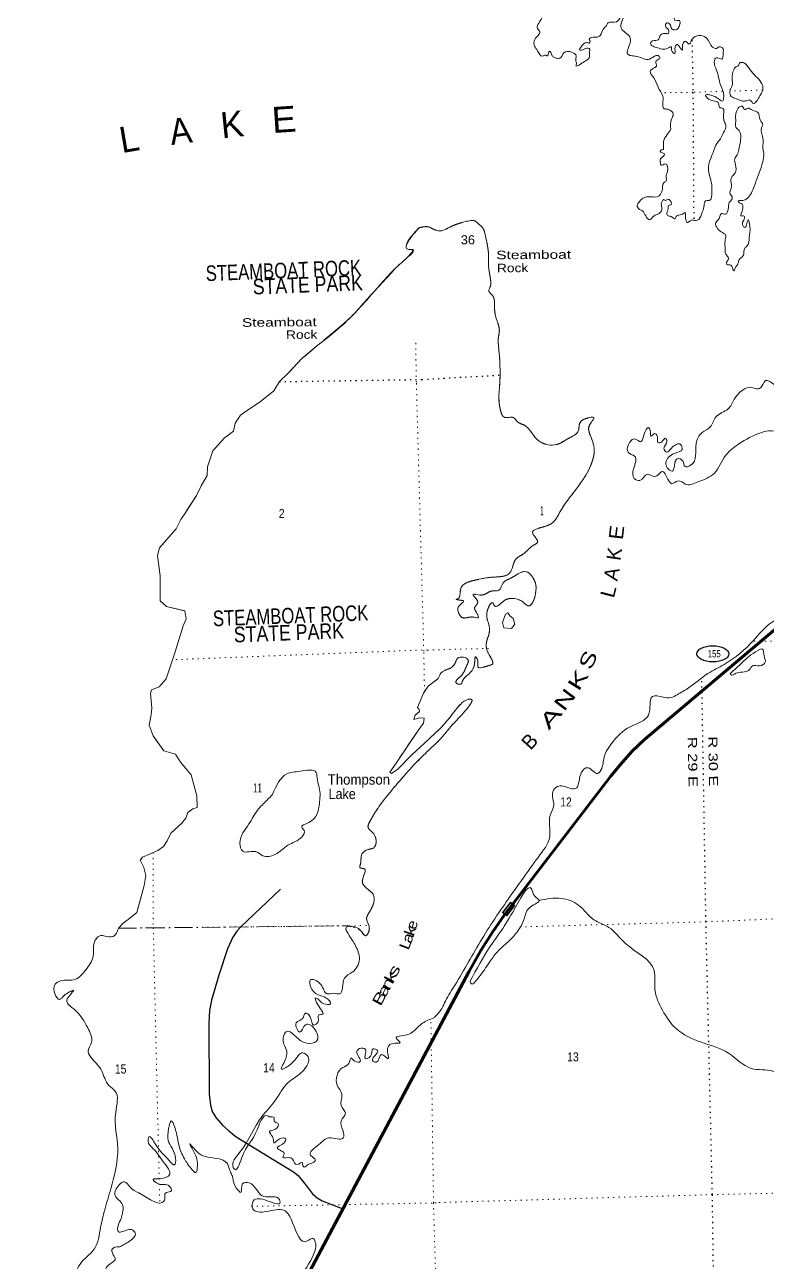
# Model space of a CAD drawing. Header units: feet. Extents: x 246606 to 497223, y 1368 to 189004.
# Drawn here: x 455673 to 469980, y 124718 to 148566 of the extents above; entities that cross this region are included whole.
import ezdxf
from ezdxf.enums import TextEntityAlignment as Align

# ---------------------------------------------------------------- set-up
doc = ezdxf.new("R2010")
doc.units = ezdxf.units.FT
doc.header["$LTSCALE"] = 70
doc.linetypes.add('DOT_DASHED', pattern=[7.7, 5, -1.2, 0.3, -1.2])
doc.linetypes.add('DOTTED', pattern=[1.5, 0.3, -1.2])
for name, color, linetype, lineweight in [('17', 7, 'Continuous', 25), ('23', 7, 'Continuous', 70), ('29', 7, 'Continuous', 25), ('39', 7, 'Continuous', 13), ('42', 7, 'Continuous', 25), ('44', 7, 'DOT_DASHED', 13), ('59', 7, 'Continuous', 13), ('6', 7, 'DOTTED', 25), ('7', 7, 'DOTTED', 13)]:
    doc.layers.add(name, color=color, linetype=linetype, lineweight=lineweight)
doc.layers.add('41', color=7, linetype='Continuous')

msp = doc.modelspace()

# ---------------------------------------------------------------- linework, layer by layer
at = {"layer": '17'}
msp.add_ellipse((468931.59, 136442.45), major_axis=(309.24, -1), ratio=0.500121, dxfattribs=at)
at = {"layer": '23'}
for points in [[(470206.44, 136977.54), (467615.14, 134793.32), (467379.99, 134564.68), (467147.5, 134303.82), (466958.68, 134076.11), (464914.97, 131414.61), (464688.06, 131077.2), (464463.45, 130725.71), (464232.05, 130311.54), (463586.09, 129107.39)], [(463586.09, 129107.39), (461048.05, 124326.45)]]:
    msp.add_lwpolyline(points, dxfattribs=at)
at = {"layer": '29'}
msp.add_lwpolyline([(460603.34, 131908.65), (459836.4, 131183.96), (459762.16, 131095.51), (459685.09, 130982.08), (459578.96, 130754.8), (459409.87, 130251.19), (459268.46, 129770.37), (459235.36, 129571.01), (459217.07, 129319.82), (459226.53, 127957.79), (459252.17, 127743.56), (459285.79, 127621.59), (459353.04, 127508.04), (459483.34, 127356.62), (459603.08, 127248.97), (459748.14, 127137.92), (460849.35, 126462.88), (460939.45, 126388.71), (461120.46, 126165.12), (461219.22, 126033.89), (461307.12, 125957.78), (461404.16, 125903.5), (461802.68, 125747.96)], dxfattribs=at)
at = {"layer": '39'}
for points in [[(461328.22, 142395.81), (461014.28, 142130.86), (460746.94, 141848.69), (460579.42, 141689.71), (460472.93, 141509.95), (460211.96, 141296.44), (460021.22, 141179.25), (459830.98, 141041.91), (459725.9, 140886.36), (459693.4, 140732.47), (459513.09, 140601.41), (459295.3, 140354.63), (459194.05, 140044), (459186.04, 139878.57), (459074, 139678.53), (458979.7, 139495.02), (458773.83, 139173.95), (458682.51, 139032.82), (458590.23, 138849.35), (458268.43, 138485.34), (458233.82, 138335.43), (458279.71, 137947.55), (458283.54, 137466.01), (458405.32, 137353.92), (458758.38, 137269.27), (458786.35, 137116.75), (458723.16, 136980.3), (458570.1, 136481.08), (458485.51, 136231.29), (458399.45, 135959.29), (458259.95, 135809.01), (458112.22, 135747.2), (458097.84, 135676.34), (458120.98, 135392.73), (458105.92, 135267.45), (458068.47, 135069.11), (458148.18, 134863.36), (458350.99, 134573.77), (458574.49, 134508.33), (458673.02, 134357.43), (458876.8, 134110.17), (458933.94, 133920.03), (458985.58, 133707.6), (458995.24, 133480.11), (458909.1, 133455.98), (458818.01, 133387.41), (458774.44, 133273.56), (458690.14, 133174.91), (458487.03, 132986.91), (458418.05, 132840.24), (458348.21, 132727.82), (458239.13, 132652.79), (457939.83, 132521.03), (457898.89, 132463.67), (457968.95, 132322.19), (458003.02, 132167.8), (457975.4, 131979.76), (457831, 131456.56), (457662.78, 131325.77), (457569.73, 131255.13), (457479.39, 131156.35)], [(463447.61, 135817.95), (463354.01, 135685.27), (463243.81, 135410.71), (463275.09, 135369.11), (463280.07, 135330.93), (463195.03, 135262.49), (463170.86, 135179.32), (463276.96, 135211.96), (463367.93, 135203.96), (463354.14, 135108.93), (463252.8, 134965.56), (462826.65, 134335.18), (462709.87, 134163.25), (462736.78, 134135.65), (462859.82, 134217.05), (463125.4, 134489.1), (463468.49, 134806.13)]]:
    msp.add_lwpolyline(points, dxfattribs=at)
for points in [[(469004.71, 148108.56), (468962.25, 148113.6), (468843.69, 148266.11), (468734.82, 148350.26), (468593.96, 148338.83), (468517.3, 148256.32), (468476.47, 148192.81), (468451.86, 148210.38), (468400.62, 148245.47), (468349.91, 148173.66), (468344.16, 148076.69), (468284.09, 148143.85), (468246.76, 148187.34), (468203.58, 148137.9), (468202.58, 148010.79), (468136.51, 148075.78), (468128.93, 148140.16), (468090.93, 148127.15), (467982.89, 148092.3), (467865.2, 148123.79), (467779.9, 148150), (467734.75, 148183.22), (467771.3, 148256.71), (467879.78, 148273.42), (467912.3, 148346.81), (467959.7, 148388.29), (468038.15, 148396.21), (468068.51, 148390.88), (468076.76, 148467.73), (468022.93, 148526.97), (468043.36, 148600.07), (468110.77, 148563.35), (468140.81, 148487.41), (468203.85, 148464.7), (468296.01, 148573.81), (468286.27, 148644.19), (468201.54, 148646.2), (468187.1, 148744.7), (468142.86, 148824.34), (468070.02, 148919.44), (468152.69, 148919.39), (468197.69, 148976.94), (468182.86, 149091.57), (468209.96, 149138.62), (468251.56, 149085.14), (468282.7, 149047.55), (468317.77, 149098.82), (468376.39, 149176.87), (468403.5, 149139.19), (468368.15, 149015.29), (468366.23, 148926.49), (468440.12, 148871.77), (468555.46, 148854.34), (468644.89, 148824.19), (468750.15, 148891.25), (468869.79, 149031.27), (468879.82, 149118.25), (468844.5, 149246.52), (468862.96, 149402.29), (468934.3, 149454.42), (468995.71, 149500.26), (468974.31, 149552.2), (468964.37, 149630.64), (469042.29, 149660.73), (469129.08, 149656.75), (469150, 149540.24), (469143.1, 149491.66), (469184.26, 149456.33), (469255.74, 149502.42), (469320.9, 149475.73), (469372.05, 149359.94), (469441.28, 149331.33), (469481.2, 149348.42), (469542.6, 149478.99), (469598.63, 149581.18), (469591.43, 149714.15), (469568.54, 149828.59), (469486.98, 149867), (469428.78, 149855.52), (469393.9, 149880.92), (469345.87, 149950.38), (469242, 149994.3), (469235.47, 150099.04), (469316.06, 150270.41), (469420.79, 150359.65), (469506.62, 150395.99), (469531.37, 150457.09), (469537.27, 150548.01), (469586.3, 150605.66), (469597.04, 150747.13), (469696.97, 150783.8)], [(465683.13, 149500.07), (465712.59, 149448.32), (465693.5, 149403.49), (465726.65, 149365.95), (465704.3, 149288.76), (465723.16, 149174.22), (465716.35, 149121.61), (465667.94, 149122.48), (465650.39, 149097.85), (465655.47, 149053.59), (465621.12, 149056.81), (465607.88, 149020.18), (465653.46, 148968.82), (465648.62, 148833.55), (465646.95, 148734.66), (465622.44, 148663.47), (465562.09, 148573.28), (465553.94, 148492.39), (465597.79, 148428.88), (465565.17, 148359.52), (465487.16, 148248.73), (465497.48, 148154.16), (465556.07, 148064.78), (465643.25, 147959.94), (465697.22, 147979.38), (465725.58, 147974.01), (465741.89, 147966.32), (465764.96, 148013.27), (465784.06, 148058.11), (465836.6, 147968.58), (465877.71, 147935.26), (465946.71, 147916.73), (465984.94, 147919.66), (466063.04, 148026.42), (466207.93, 148037.94), (466300.44, 147963.48), (466290.51, 147872.47), (466306.01, 147814.34), (466294.93, 147771.71), (466346.99, 147787.07), (466458.24, 147856.29), (466551.31, 147927.09), (466555.1, 148022), (466551.06, 148106.63), (466504.52, 148113.59), (466398.55, 148076.77), (466362.08, 148083.97), (466393.02, 148139.17), (466451.94, 148205.13), (466497.85, 148224.38), (466550.53, 148213.53), (466566.02, 148240.12), (466550.86, 148284.14), (466626.47, 148326.29), (466703.04, 148328.11), (466762.77, 148359.79), (466820.34, 148482.2), (466885.2, 148552.33), (466912.26, 148601.39), (467073.03, 148623.37), (467114.57, 148656.63), (467171.52, 148720.53), (467201.65, 148725.28), (467177.76, 148627.88), (467166.78, 148496.5), (467243.26, 148417.63), (467331.97, 148333), (467336.78, 148216.11), (467291.45, 148087.94), (467287.37, 148005.14), (467348.69, 147970.29), (467441.67, 147960.4), (467559.45, 147924.87), (467683.09, 147897.56), (467798.67, 147954.77), (467878.93, 147970.81), (467914.2, 147929.28), (467858.79, 147885.6), (467833.26, 147856.75), (467843.49, 147766.22), (467778, 147722.3), (467726.81, 147670.65), (467794.37, 147543.15), (467875.27, 147363.52), (467968.21, 147186.2), (467967.69, 147038.92), (467981.75, 146956.55), (468062.88, 146936.29), (468169.97, 146842.01), (468133.9, 146748.36), (468124.46, 146552.46)], [(468124.46, 146552.46), (468052.26, 146451.89), (467982.94, 146315.09), (467980.88, 146232.33), (467981.79, 146194.02), (467978.48, 146163.69), (467942.4, 146154.76), (467916.74, 146131.96), (467961.98, 146094.71), (468000.7, 146077.47), (467963.81, 146018.09), (467916.65, 145966.54), (467920.3, 145898.04), (467933.26, 145862.04), (468017.41, 145884.21), (468057.04, 145743.95), (468031.57, 145628.36), (468035.32, 145555.82), (467987.78, 145520.4), (467957.13, 145368.37), (467930.17, 145315.28), (467891.07, 145263.92), (467736.15, 145250.15), (467583.59, 145222.31), (467510.76, 145147.95), (467475.88, 145088.62), (467518.2, 145004.9), (467577.31, 144978.07), (467638.1, 144880.67), (467718.47, 144807.94), (467799.36, 144882.49), (467895.02, 144929.15), (467949.85, 144997.02), (467939.73, 145083.52), (467942.55, 145134.02), (467997.63, 145191.82), (467999.74, 145187.83), (468078.04, 145201.8), (468117.19, 145166.42), (468134.85, 145102.29), (468078.86, 145082.8), (468070.56, 145007.97), (468049.79, 144948.97), (468057.18, 144892.66), (468130.35, 144868.18), (468203.9, 144827.57), (468225.01, 144872.45), (468276.82, 144897.89), (468368.89, 144926.31), (468398.68, 144945.17), (468402.72, 144860.54), (468416.49, 144790.27), (468433.52, 144752.34), (468519.06, 144800.78), (468585.75, 144794.3), (468632.05, 144797.42), (468711.97, 144912.29), (468762.44, 145078.9), (468788.48, 145170.3), (468858.87, 145178.03), (468915.33, 145346.81), (468909.95, 145487.89), (468869.59, 145658.39), (468845.35, 145829.28), (468905.22, 146024.37), (468963.98, 146181.1), (469025.53, 146305.62), (469051.05, 146334.46), (469140.18, 146485.86), (469183.07, 146632.13), (469151.11, 146703.99), (469138.01, 146830.77), (469125.05, 146951.49), (469062, 146974.2), (469044.2, 147044.38), (468850.51, 147134.58), (468796.1, 147218.01), (468844.46, 147219.16), (469001.01, 147164.39), (469078.98, 147107.74), (469109.59, 147092.33), (469141.63, 147185.89), (469079.88, 147408.34), (469002.57, 147690.93), (468960.44, 147851.31), (469000.88, 147930.95), (469108.35, 147905.26), (469130.12, 148006.65), (469117.31, 148121.33), (469066.4, 148142.3), (469004.71, 148108.56)], [(469261.86, 147301.72), (469303.93, 147397.53), (469304.83, 147528.68), (469335.05, 147698.85), (469376.12, 147752.28), (469414.11, 147765.28), (469446.93, 147826.58), (469513.23, 147836.23), (469574.59, 147799.36), (469676.65, 147662.6), (469784.22, 147548.16), (469877.88, 147425.32), (469898.32, 147328.98), (469852.6, 147216.94), (469800.31, 147126.93), (469755.31, 147069.38), (469713.53, 147046.2), (469678.36, 147083.69), (469649.43, 147113.26), (469579.14, 147101.5), (469512.74, 147095.88), (469415.2, 147127.85), (469354.17, 147150.61), (469272.32, 147201.11), (469259.13, 147247.19), (469263.87, 147301.77)], [(469167.3, 144418.81), (469177.08, 144515.87), (469117.59, 144558.84), (469022.88, 144641.31), (468986.22, 144741.3), (469040.91, 144815.22), (469075.31, 144894.71), (469100.73, 144927.59), (469173.61, 144915.21), (469227.82, 145009.29), (469248.92, 145138.9), (469286.1, 145186.18), (469307.16, 145233.08), (469267.19, 145302.73), (469293.81, 145454.66), (469278.6, 145585.42), (469307.43, 145644.61), (469364.28, 145712.53), (469368.68, 145865.95), (469355.77, 145984.66), (469400.34, 146060.36), (469430.17, 146161.94), (469470.65, 146409.01), (469439.8, 146519.22), (469377.57, 146592.38), (469372.91, 146703.22), (469371.8, 146834.31), (469394.2, 146909.49), (469456.8, 146989.65), (469496.96, 146996.66), (469542.83, 146933.2), (469612.83, 146957.05), (469694.39, 146918.65), (469800.23, 146876.79), (469842.03, 146730.53), (469892.6, 146638.94), (469871.92, 146575.91), (469901.44, 146352.69), (469894.73, 146211.33), (469913.88, 146084.69), (469893.55, 145922.83), (469823.99, 145711.38), (469752.13, 145511.97), (469637, 145267.16), (469552.13, 145190.5), (469445.63, 145175.86), (469417.66, 145165.11), (469442.56, 145135.44), (469499.65, 145108.56), (469508.96, 145056.33), (469485.46, 144942.81), (469476.87, 144880.07), (469533.39, 144877.38), (469542.22, 144845.31), (469505.95, 144759.72), (469507.4, 144699.24), (469546.64, 144659.83), (469587.13, 144737.45), (469609.73, 144804.56), (469647.06, 144676.34), (469634.02, 144462.2), (469587.59, 144295.68), (469546.09, 144260.39), (469523.16, 144122.67), (469440.46, 144040.01), (469421.8, 143977.04), (469359.82, 143870.66), (469334.68, 143825.68), (469296.24, 143915.55), (469261.36, 143940.94), (469213.05, 143937.77), (469197.74, 143987.84), (469234.54, 144051.25), (469204.69, 144119.13), (469171.15, 144172.79), (469167.31, 144249.36), (469165.44, 144327.99), (469167.3, 144418.81)], [(463265.32, 144651.67), (463463.68, 144666.3), (463559.54, 144620.17), (463669.03, 144594.53), (463888.85, 144676.42), (464074.66, 144747.42), (464265.18, 144790.28), (464333.74, 144789.89), (464409.64, 144735.22), (464504.74, 144636.62), (464550.47, 144494.48), (464606.37, 144179.1), (464610.85, 143906.88), (464637.34, 143725.95), (464649.44, 143641.52), (464647.86, 143538.6), (464618.22, 143428.96), (464680.45, 143355.8), (464724.41, 143118.81), (464768.61, 142871.74), (464817.94, 142663.12), (464804.08, 142567.98), (464793.45, 142467.26)], [(461328.22, 142395.81), (461851.77, 142829.28), (462133.72, 143120.14), (462287.25, 143289.05), (462773.24, 143830.66), (463050.07, 144085.11), (463155.82, 144222.66), (463027.42, 144255.98), (463025.7, 144322.48), (463160.08, 144527.24), (463266.7, 144651.77)], [(464793.45, 142467.26), (464829.76, 141727.5), (464850.81, 141098.27), (464903.91, 141006.56), (465095.33, 140991.83), (465166.81, 140914.91), (465299.03, 140849.4), (465542.5, 140576.66), (465885.59, 140468.78), (466172.73, 140606.29), (466342.07, 140746.27), (466366.61, 140888.69), (466504.05, 140982.01), (466636.17, 140995.9), (466546.73, 140829.85), (466551.71, 140708.85), (466644.81, 140406.93), (466594.65, 140116.09), (466403.84, 139761.72), (465980.08, 139167.29), (465777.19, 138928.21), (465461.01, 138762.12), (465552, 138585.71), (465489.23, 138543.57), (465285.53, 138371.67), (465135.83, 138266.08), (465037.66, 138030.34), (464983.67, 137971.41), (464897.67, 137939.6), (464651.12, 137917.38), (464390.06, 137871.46), (464066.95, 137673.51), (464005.82, 137497.58), (463993.39, 137495.01), (464091.56, 137472.91), (464125.92, 137465.54), (464025.3, 137342.76), (464025.86, 137255.65), (464097.31, 137143.19), (464331.17, 137148.87), (464411.92, 137137.34), (464391.14, 137215.87), (464343.12, 137335.39), (464402.02, 137438.53), (464306.3, 137585.87), (464453.55, 137576.05), (464544.36, 137593.24), (464669.53, 137652.17), (464802.05, 137664.45), (464895.31, 137814.24), (465037.66, 137900.19), (465339.52, 138025.43), (465494.14, 137853.53), (465523.59, 137659.54), (465371.43, 137367.32), (465270.8, 137442.22), (464937.03, 137482.73), (464812.49, 137386.96), (464742.92, 137357.54), (464689.97, 137423.74), (464594.17, 137297.99), (464586.08, 137103.33), (464630.26, 136898.29), (464574.73, 136688.65), (464602.74, 136458.88), (464679.06, 136239.54), (464622.76, 136218.97), (464403.23, 136192.3), (464403.23, 136299.12), (464359.06, 136385.07), (464339.42, 136250.01), (464211.81, 136040.05), (464102.59, 135902.54), (464087.12, 135866.2), (463983.57, 135881.67), (464069.46, 136008.13), (464192.17, 136221.77), (464218.67, 136321.01), (464009.33, 136354.38), (463976.96, 136287.03), (463877.06, 136169.32), (463690.91, 136071.99), (463638.15, 135970.08), (463582.56, 135923.16), (463447.61, 135817.95)], [(471201.8, 142600.67), (471338.34, 142312.09), (471483.94, 141986.77), (471793.18, 141350.73), (471920.31, 141380.2), (472006.71, 141297.93), (471905.16, 141255.03), (471798.72, 141199.81), (471595.65, 141123.74), (471377.79, 141392.51), (471073.48, 141628.39), (470566.81, 141697.43), (470413.79, 141668.11), (470374.48, 141536.71), (470249.2, 141570.12), (470113.6, 141633.71), (469949.7, 141707.19), (469831.93, 141553.05), (469702.74, 141570.29), (469345.54, 141349.91), (469226.02, 141161.46), (468995.28, 141014.59), (468879.87, 140816.08), (468727.47, 140708.09), (468608.16, 140493.42), (468504.55, 140075.12), (468395.86, 140050.14), (468350.65, 140158.76), (468245.47, 140200.37), (468146.49, 139963.66), (468053.25, 140025.53), (468026.25, 140126.21), (468190.21, 140304.88), (468340.83, 140382.6), (468311.88, 140475.19), (468134.96, 140407.37), (468040.79, 140330.05), (467987.77, 140406.33), (468047.24, 140537.87), (468012.48, 140598.14), (467950.51, 140529.12), (467873.99, 140516.47), (467862.99, 140633.4), (467808.14, 140685.46), (467742, 140634.56), (467729.25, 140717.18), (467694.31, 140801.65), (467602.68, 140657.78), (467537.15, 140528.21), (467443.99, 140580), (467299.71, 140464), (467298.76, 140326.82), (467424.38, 140251.06), (467406.12, 140006.84), (467415.63, 139821.32), (467526.83, 139783.78), (467673.1, 139903.83), (467814.6, 139858.43), (467950.96, 139956.22), (468067.07, 139805.75), (468140.32, 139721.55), (468266.92, 139776.91), (468396.46, 139715.29), (468652.23, 139755.42), (468963.44, 139927.07), (469178.58, 140265.47), (469434.94, 140489.18), (469856.71, 140703.97), (470064.14, 140737.71), (470347.93, 140548.07), (470333.3, 140356.33), (470441.17, 140227.99), (470753.94, 140199.94), (471053.87, 140008.41), (471125.37, 139631.69), (471159.61, 139379.78), (471034.99, 139070.26), (470893.32, 138877.62), (470952.82, 138746.92), (470950.73, 138449.28), (470828.02, 138179.15), (470606.49, 137651.13), (470313.55, 137205.27), (470018.63, 137013.56), (469720.58, 136706.85), (469151.56, 136238.87), (468834.35, 136061.12), (468461.44, 135786.16), (468242.68, 135653.5), (468126.14, 135600.22), (467978.9, 135605.24)], [(469265.78, 136062.42), (469492.02, 136269.78), (469800.69, 136507.98), (469887.19, 136534.81), (469918.48, 136401.9), (469941.6, 136281.02), (469829.22, 136211.64), (469694.14, 136208.67), (469638.24, 136137.67), (469543.8, 136094.65), (469380.68, 136067.27), (469278.04, 136042.34), (469265.78, 136062.42)], [(463468.49, 134806.13), (463766.43, 135101.42), (464034.05, 135432.12), (464192.38, 135556.29), (464276.98, 135568.99), (464161.78, 135344.27), (463917.83, 135080.3), (463660.06, 134779.93), (463472.48, 134601.88)], [(467978.9, 135605.24), (467767.06, 135619.88), (467689.23, 135258.24), (467595.21, 135160.75), (467289.9, 135009.32), (466941.76, 134659.89), (466844.37, 134479.67), (466789.81, 134235.2), (466713.97, 134135.82), (466529.6, 134247.48), (466385.4, 134121.39), (466286.74, 133844.33), (466155.55, 133859.54), (465939.58, 133886.26), (465845.63, 133780.7), (465867.83, 133520.63), (465798.74, 133330.52), (465789.84, 132920.96), (465563.1, 132519.94), (465283.85, 132128.64), (465066.43, 131824.52), (464482.47, 130946.93), (463965.09, 130063.76), (463780, 129751.8), (463708.09, 129608.67), (463577.42, 129444.15)], [(463471.87, 134601.26), (463131.61, 134259.13), (462827.51, 133910.6), (462326.11, 133219.53), (462288.01, 133099.81), (462399.35, 132970.71), (462390.3, 132700.2), (462289.98, 132672.14), (462170.58, 132585.22), (462138.18, 132376.83), (462129.04, 132326.23), (462206.12, 132303.43), (462178.16, 132072.93), (462384.83, 131808.38), (462318.51, 131472.27), (462258.57, 131333.99), (462312.72, 131135.25), (462236.39, 131010.79), (462156.05, 131100.1), (461914.35, 131193.42)], [(460446.7, 133731.9), (460725.61, 134132.42), (460980.9, 134179.46), (461287.88, 134158.84), (461310.84, 134009.97), (461347.8, 133867.41), (461349.74, 133548.68), (461144.63, 133191.88), (461009.18, 133100.63), (461058.75, 133039), (461016.62, 132919.2), (460745.38, 132754.86), (460494.6, 132574.75), (460261.04, 132552.33), (460126.45, 132630.56), (459876.19, 132638.09), (459818.81, 132794.41), (459993.4, 133164.78), (460159.84, 133432.11), (460337.87, 133618.95), (460446.7, 133731.9)], [(464252.57, 130135.05), (464624.64, 130775.13), (465076.98, 131466.2), (465436.44, 131914.55), (465506.16, 131765.77), (465587.36, 131695.74), (465420.98, 131569.49), (465295.8, 131332.59), (465168.61, 131093.66), (465004.71, 130908.93), (464810.49, 130732.06), (464576.98, 130423.79), (464359.46, 130131.77), (464291.32, 130078.84), (464252.57, 130135.05)], [(465586.63, 131690.88), (466008.85, 131730.32), (466342.57, 131601.56), (466641.2, 131319.24), (466924.65, 131171.96), (467251.74, 130859.58), (467800.25, 130338.98), (467817.23, 129971.96), (467961.48, 129575.58), (468228.45, 129216.38), (468696.22, 128963.5), (469234.3, 128745.4), (469672.13, 128453.98), (470089.96, 128400.45), (470460.92, 128150.92), (470722.6, 127951.04), (470924.66, 127898), (471324.26, 128112.64), (471870.34, 128160.88), (472096.72, 128091.87), (472194.3, 127733.49), (472294.58, 127286.37), (472598.94, 127044.44), (473068.59, 127067.93), (473371.46, 127015.6), (473671.95, 126753.47), (474231, 126432.64), (474657.86, 126254.11), (475174.61, 125926.93), (475577.32, 125744.19), (475924.32, 125464.23), (476557.56, 125454.58), (477152.46, 125448.7), (477321.14, 125022.24), (477115.9, 124708.11), (476829.74, 124427.71), (476871.37, 124260.58), (477079.69, 124181.36), (477001.65, 124104.15), (477191.73, 124034.89), (477530.64, 124017.11), (477887.99, 123961.14)], [(461914.35, 131193.42), (461866.39, 131165.42), (461902.82, 131051.09), (462046.41, 130815.66), (462121.82, 130558.8), (461983.35, 130306.1), (461834.23, 130190.4), (461736.99, 129890.03), (461627.88, 129900.14), (461494.92, 129891.66), (461378.64, 130069.09), (461175.34, 130154.14), (461184.03, 130013.08), (461350.23, 129862.79), (461476.19, 129814.65), (461563.1, 129697.21), (461433.94, 129700.9), (461319.29, 129791.61), (461286.69, 129809.17), (461360.81, 129620.89), (461411.55, 129496.73), (461339.19, 129483.3), (461325.51, 129351.92), (461237.92, 129289.79), (461172.39, 129449.99), (461080.37, 129516.9), (461025.84, 129413.02), (460904.36, 129330.1), (460974.22, 129153.84), (461084.53, 129295.06), (461269.91, 129197.57), (461296.25, 128976.14), (461103.24, 128942.34), (460895.19, 129065.64), (460725.87, 129167.45), (460651.7, 129034.96), (460667.97, 128920.26), (460721.03, 128780.01), (460662.68, 128557.02), (460616.25, 128451.27), (460869.53, 128605.19), (461026.1, 128753.31), (461134.44, 128676.61), (461095.73, 128482.23), (460877.71, 128276.49), (460750.4, 128181.36), (460494.77, 127829.68), (460242.27, 127526.48), (459813.57, 126830.69), (459689.81, 126545.98), (459712.67, 126510.09), (459851.87, 126724.46), (460150.28, 127268.58), (460346.89, 127540.5), (460389.58, 127523.12), (460478.67, 127504.58), (460482.05, 127432.01), (460549.23, 127398.94), (460493.03, 127276.87), (460386.88, 127236.59), (460430.62, 127162.75), (460464.54, 127074.6), (460469.6, 127020.22), (460583.13, 127096.94), (460700.12, 127097.06), (460665.34, 127015.73), (460537.95, 126924.63), (460621.87, 126859.59), (460673, 126822.19), (460646.32, 126738.99), (460799.75, 126731.71), (460890.85, 126606.27), (461019.22, 126644.94)], [(457477.42, 131154.29), (457453.44, 131087.83), (457373.57, 130994.5), (457224.13, 131003.88), (457117.19, 131005.96), (457014.6, 130883.03), (456991.29, 130620.34), (456849.08, 130351.43), (456646.74, 130170.19), (456362.92, 130138.78), (456261.22, 130076.39), (456256.86, 129878.6), (456343.36, 129783.35), (456424.75, 129853.43), (456536.34, 129926.08), (456610.34, 129959.71), (456525.75, 129845.19), (456483.13, 129751.61), (456617.11, 129598.71), (456886.07, 129238.47), (456957.94, 128955.32), (456896.67, 128780.7), (456974, 128636.85), (457153.73, 128410.15), (457294.19, 128126.24), (457411.09, 128023.47), (457425, 127604.09), (457464.1, 126916.85), (457331.53, 126133.67), (457214.07, 125728.03), (457135.51, 125399.76), (457008.46, 124967.72), (456737.51, 124680.32), (456632.07, 124494.8), (456518.91, 124397.91), (456116.57, 124233.19), (455806.47, 123989.46), (455676.3, 123831.74), (455708.44, 123731.45), (455906.96, 123793.59), (456025.56, 123922.86), (456096.79, 123996.79), (456238.2, 123985.25), (456387.92, 124068.69), (456471.36, 124136.79), (456658.24, 124174.5), (456789.54, 124271.73), (456876.15, 124386.29), (457149.32, 124447.77), (457270.63, 124647.7), (457417.31, 124785.55), (457360.82, 124893.46), (457353.41, 124965.96), (457507.77, 125017.2)], [(461019.22, 126644.94), (461057.25, 126552.83), (461134.95, 126604.68), (461229.11, 126638.69), (461272.6, 126685.88), (461182.18, 126775.01), (461339.6, 126985.69), (461534.9, 127112.33), (461811.18, 127115.36), (461802.41, 127260.46), (461770.74, 127443.47), (461850.72, 127588.17), (461767.24, 127737.95), (461785.71, 127936), (461759.97, 128018.25), (461693.33, 128130.01), (461801.91, 128470.93), (461917.46, 128547.69), (461957.84, 128653.33), (462031.6, 128592.14), (462138.62, 128586.03), (462072.52, 128776.48), (462125.83, 128837.98), (462237.11, 128819.84), (462236.36, 128644.3), (462334.37, 128688.46), (462386.13, 128832.65), (462471.5, 128797.89), (462374.27, 128604.46), (462445.48, 128571.46), (462549.56, 128722.66), (462676.16, 128640.24), (462665.52, 128777.23), (462751.33, 128934.15), (462904.31, 128951.07), (462834.21, 129032.5), (463032.62, 129100.69), (463247.66, 129249.88), (463438.82, 129382.49), (463556.91, 129431.05), (463577.42, 129444.15)], [(457507.77, 125017.2), (457689.33, 125123.41), (457803.44, 125276.8), (457727.51, 125346.03), (457476.04, 125311.17), (457469.81, 125428.07), (457531.84, 125562.35), (457554.15, 125663.63), (457559.23, 125823.11), (457414.68, 126002.03), (457493.46, 126211.27), (457595.24, 126269.62), (457700, 126168.65), (457869.55, 126054.74), (458132.57, 125904.2), (458322.79, 125871.36), (458374.04, 125934.84), (458374.32, 126027.65), (458403.96, 126060.47), (458498.13, 126094.47), (458456.06, 126186.51), (458249.56, 126227.12), (458145.1, 126311.96), (458281.95, 126328.58), (458467.96, 126412.68), (458356.9, 126634.59), (458141.9, 126913.1), (458052.74, 127042.61), (458065.12, 127135.64), (458190.84, 126992.68), (458454.9, 126678.75), (458559.36, 126593.91), (458579.24, 126717.33), (458435.55, 127065.75), (458445.36, 127295.92), (458497.08, 127442.12), (458561.85, 127322.26), (458653.76, 126938.6), (458765.46, 126682.41), (458900, 126499.26), (458965.55, 126445.99), (458999.39, 126577.74), (458910.93, 126884.8), (458848.21, 127002.68), (458969.67, 126871.75), (459147.32, 126755.97), (459577.89, 126618.52), (459634.87, 126464.28), (459674.84, 126376.24), (459712.14, 126215.53), (459843.99, 126068.64), (459869.23, 126228.49), (459997.94, 126249), (460277.23, 125983.76), (460580.89, 125924.76), (460591.88, 125876.54), (460343.26, 125904.27), (460077.18, 125895.37), (460065.79, 125749.91), (460327.03, 125694.16), (460667.42, 125720.56), (460835.39, 125475.48), (461120.27, 125127.63), (461226.26, 125175.97), (461271.91, 125108.21), (461261.94, 124934.62), (460989.27, 124442.64), (460783.66, 124129.56), (460318.6, 123668.47), (459847.03, 123322.93), (459605.05, 123211.58), (459406.93, 123020.34), (458720.14, 122642.62), (458189.53, 122326.26), (457888.36, 121960.47)]]:
    msp.add_spline(points, degree=3, dxfattribs=at)
at = {"layer": '44'}
msp.add_line((457477.42, 131154.29), (461902.32, 131201.79), dxfattribs=at)
for points in [[(463265.32, 144651.67), (463164.22, 144534.57), (463096.84, 144444.68), (463087.38, 144426.94), (463020, 144311.05), (463022.37, 144273.2), (463035.37, 144244.82), (463076.74, 144236.54), (463155.94, 144234.17), (463132.3, 144178.58), (463043.64, 144080.42), (462873.42, 143929.04), (462821.41, 143881.73), (462724, 143774.03), (462275.3, 143284.93), (462149.96, 143143.76), (462107.4, 143091.73), (462012.83, 142990.02), (461875.7, 142855.2), (461701.2, 142703.54), (461328.22, 142395.81)], [(461328.22, 142395.81), (461014.28, 142130.86), (460746.94, 141848.69), (460579.42, 141689.71), (460472.93, 141509.95), (460211.96, 141296.44), (460021.22, 141179.25), (459830.98, 141041.91), (459725.9, 140886.36), (459693.4, 140732.47), (459513.09, 140601.41), (459295.3, 140354.63), (459194.05, 140044), (459186.04, 139878.57), (459074, 139678.53), (458979.7, 139495.02), (458773.83, 139173.95), (458682.51, 139032.82), (458590.23, 138849.35), (458268.43, 138485.34), (458233.82, 138335.43), (458279.71, 137947.55), (458283.54, 137466.01), (458405.32, 137353.92), (458758.38, 137269.27), (458786.35, 137116.75), (458723.16, 136980.3), (458570.1, 136481.08), (458485.51, 136231.29), (458399.45, 135959.29), (458259.95, 135809.01), (458112.22, 135747.2), (458097.84, 135676.34), (458120.98, 135392.73), (458105.92, 135267.45), (458068.47, 135069.11), (458148.18, 134863.36), (458350.99, 134573.77), (458574.49, 134508.33), (458673.02, 134357.43), (458876.8, 134110.17), (458933.94, 133920.03), (458985.58, 133707.6), (458995.24, 133480.11), (458909.1, 133455.98), (458818.01, 133387.41), (458774.44, 133273.56), (458690.14, 133174.91), (458487.03, 132986.91), (458418.05, 132840.24), (458348.21, 132727.82), (458239.13, 132652.79), (457939.83, 132521.03), (457898.89, 132463.67), (457968.95, 132322.19), (458003.02, 132167.8), (457975.4, 131979.76), (457831, 131456.56), (457662.78, 131325.77), (457569.73, 131255.13), (457479.39, 131156.35)], [(463447.61, 135817.95), (463354.01, 135685.27), (463243.81, 135410.71), (463275.09, 135369.11), (463280.07, 135330.93), (463195.03, 135262.49), (463170.86, 135179.32), (463276.96, 135211.96), (463367.93, 135203.96), (463354.14, 135108.93), (463252.8, 134965.56), (462826.65, 134335.18), (462709.87, 134163.25), (462736.78, 134135.65), (462859.82, 134217.05), (463125.4, 134489.1), (463468.49, 134806.13)]]:
    msp.add_lwpolyline(points, dxfattribs=at)
msp.add_lwpolyline([(465052.04, 136927.99), (464902.18, 136943.86), (464880.32, 137044.34), (464936.28, 137208.52), (464982.41, 137231.4), (465017.72, 137173.46), (465085.24, 137124.08), (465115.34, 137013.64)], close=True, dxfattribs=at)
for points in [[(463265.32, 144651.67), (463463.68, 144666.3), (463559.54, 144620.17), (463669.03, 144594.53), (463888.85, 144676.42), (464074.66, 144747.42), (464265.18, 144790.28), (464333.74, 144789.89), (464409.64, 144735.22), (464504.74, 144636.62), (464550.47, 144494.48), (464606.37, 144179.1), (464610.85, 143906.88), (464637.34, 143725.95), (464649.44, 143641.52), (464647.86, 143538.6), (464618.22, 143428.96), (464680.45, 143355.8), (464724.41, 143118.81), (464768.61, 142871.74), (464817.94, 142663.12), (464804.08, 142567.98), (464793.45, 142467.26)], [(464793.45, 142467.26), (464829.76, 141727.5), (464850.81, 141098.27), (464903.91, 141006.56), (465095.33, 140991.83), (465166.81, 140914.91), (465299.03, 140849.4), (465542.5, 140576.66), (465885.59, 140468.78), (466172.73, 140606.29), (466342.07, 140746.27), (466366.61, 140888.69), (466504.05, 140982.01), (466636.17, 140995.9), (466546.73, 140829.85), (466551.71, 140708.85), (466644.81, 140406.93), (466594.65, 140116.09), (466403.84, 139761.72), (465980.08, 139167.29), (465777.19, 138928.21), (465461.01, 138762.12), (465552, 138585.71), (465489.23, 138543.57), (465285.53, 138371.67), (465135.83, 138266.08), (465037.66, 138030.34), (464983.67, 137971.41), (464897.67, 137939.6), (464651.12, 137917.38), (464390.06, 137871.46), (464066.95, 137673.51), (464005.82, 137497.58), (463993.39, 137495.01), (464091.56, 137472.91), (464125.92, 137465.54), (464025.3, 137342.76), (464025.86, 137255.65), (464097.31, 137143.19), (464331.17, 137148.87), (464411.92, 137137.34), (464391.14, 137215.87), (464343.12, 137335.39), (464402.02, 137438.53), (464306.3, 137585.87), (464453.55, 137576.05), (464544.36, 137593.24), (464669.53, 137652.17), (464802.05, 137664.45), (464895.31, 137814.24), (465037.66, 137900.19), (465339.52, 138025.43), (465494.14, 137853.53), (465523.59, 137659.54), (465371.43, 137367.32), (465270.8, 137442.22), (464937.03, 137482.73), (464812.49, 137386.96), (464742.92, 137357.54), (464689.97, 137423.74), (464594.17, 137297.99), (464586.08, 137103.33), (464630.26, 136898.29), (464574.73, 136688.65), (464602.74, 136458.88), (464679.06, 136239.54), (464622.76, 136218.97), (464403.23, 136192.3), (464403.23, 136299.12), (464359.06, 136385.07), (464339.42, 136250.01), (464211.81, 136040.05), (464102.59, 135902.54), (464087.12, 135866.2), (463983.57, 135881.67), (464069.46, 136008.13), (464192.17, 136221.77), (464218.67, 136321.01), (464009.33, 136354.38), (463976.96, 136287.03), (463877.06, 136169.32), (463690.91, 136071.99), (463638.15, 135970.08), (463582.56, 135923.16), (463447.61, 135817.95)], [(463468.49, 134806.13), (463766.43, 135101.42), (464034.05, 135432.12), (464192.38, 135556.29), (464276.98, 135568.99), (464161.78, 135344.27), (463917.83, 135080.3), (463660.06, 134779.93), (463472.48, 134601.88)], [(463472.48, 134601.88), (463131.61, 134259.13), (462827.51, 133910.6), (462326.11, 133219.53), (462288.01, 133099.81), (462399.35, 132970.71), (462390.3, 132700.2), (462289.98, 132672.14), (462170.58, 132585.22), (462138.18, 132376.83), (462129.04, 132326.23), (462206.12, 132303.43), (462178.16, 132072.93), (462384.83, 131808.38), (462318.51, 131472.27), (462258.57, 131333.99), (462312.72, 131135.25), (462236.39, 131010.79), (462156.05, 131100.1), (462077.8, 131142.65), (461999.6, 131177.77), (461902.32, 131201.79)]]:
    msp.add_spline(points, degree=3, dxfattribs=at)
at = {"layer": '59'}
msp.add_line((464998.06, 131523.79), (464998.37, 131523.55), dxfattribs=at)
for points in [[(465115.75, 131591.11), (464963.74, 131392.63), (464880.38, 131456.47), (465032.39, 131654.95)], [(464891.6, 131457.95), (465033.87, 131643.72), (465104.52, 131589.62), (464962.25, 131403.85)]]:
    msp.add_lwpolyline(points, close=True, dxfattribs=at)
at = {"layer": '6'}
for p, q in [((468529.04, 148271.09), (468548.45, 147264.56)), ((468548.45, 147264.38), (468563.4, 144796.07)), ((460578.09, 141688.44), (463325.61, 141730.1)), ((463325.61, 141730.1), (464825.49, 141814.55))]:
    msp.add_line(p, q, dxfattribs=at)
msp.add_lwpolyline([(469477.96, 96648.19), (469451.38, 99412.24), (469369.34, 104751.29), (469264.78, 110132.55), (469126.55, 115436.91), (468998.34, 120749.42), (468922.87, 126021.95), (468799.13, 131278), (468719.48, 135978.18)], dxfattribs=at)
at = {"layer": '7'}
for p, q in [((468548.45, 147264.38), (467935.97, 147254.11)), ((469114.69, 147282.93), (468548.45, 147264.38)), ((469892.37, 147308.43), (469262.66, 147287.79)), ((464610.11, 136547.69), (463433.22, 136515.56)), ((458149.83, 132613.48), (458149.83, 131165.61)), ((458149.83, 131165.61), (458274.07, 125861.45))]:
    msp.add_line(p, q, dxfattribs=at)
for points in [[(463374.76, 135714.69), (463362.05, 136492.64), (463218.51, 141676.91), (463206.5, 142434.49)], [(494321.06, 137304.6), (490133.44, 137183.93), (484817.28, 137027.35), (479494.97, 136882.83), (474156.43, 136750.3), (469695.27, 136683.98)], [(463433.22, 136515.56), (463329.34, 136516.25), (458518.56, 136328.89)], [(465214.64, 131180.05), (468799.13, 131278), (474221.57, 131509.97), (479550.34, 131602.09), (484913.12, 131728.74), (490241.51, 131869.26), (494438.55, 131967.01)], [(457477.42, 131154.29), (458245.87, 131164.22), (462304.1, 131206.12)], [(464114.28, 96540.65), (464140.82, 99240.31), (464017.94, 104553.68), (463933.55, 109967.85), (463816.51, 115255.05), (463698.32, 120593.11), (463549.2, 125860), (463498.7, 129407.55)], [(494556.2, 126622.52), (490333.43, 126556.5), (485006.87, 126440.2), (479668.44, 126293.54), (474285.72, 126138.51), (468922.87, 126021.95), (463652.95, 125867.52)], [(460037.04, 125795.78), (463577.43, 125860.52), (463652.95, 125867.52)]]:
    msp.add_lwpolyline(points, dxfattribs=at)

# ---------------------------------------------------------------- texts
at = {"layer": '17', "width": 0.8}
msp.add_text('155', height=140, dxfattribs=at).set_placement((468957.64, 136374.14), align=Align.CENTER)
at = {"layer": '41'}
for s, height, rotation, p in [('K', 500, 5.81, (459694.29, 146398.13)), ('L', 500, 9.782, (457726.19, 146121.9)), ('K', 275, 81.904, (467168.38, 138348.41)), ('A', 275, 78.206, (467114.9, 137954.47)), ('B', 275, 47.731, (465502.99, 134663.35))]:
    msp.add_text(s, height=height, rotation=rotation, dxfattribs=at).set_placement(p, align=Align.CENTER)
for s, height, rotation, width, p in [('E', 500, 3.824, 1.05, (460683.7, 146493.38)), ('A', 500, 7.796, 0.95, (458708.18, 146274.26)), ('E', 275, 83.269, 1.1, (467212.02, 138765.09)), ('L', 275, 75.752, 1.1, (467051.02, 137612.15)), ('S', 275, 65.151, 1.4, (466652.76, 136269.34)), ('K', 275, 57.974, 1.55, (466446.75, 135865.7)), ('N', 275, 52.757, 1.55, (466187.91, 135478.35)), ('A', 275, 49.969, 1.75, (465909.21, 135125.57)), ('k', 200, 71.025, 1.35, (463194.72, 131072.83)), ('e', 200, 73.165, 1.1, (463231.35, 131195.04)), ('a', 200, 71.025, 1.25, (463147.87, 130936.57)), ('L', 200, 68.636, 1.3, (463099.92, 130810.2)), ('k', 200, 62.856, 1.6, (462812.42, 130172.34)), ('s', 200, 62.856, 1.65, (462872.96, 130290.23)), ('a', 200, 61.548, 1.55, (462674.31, 129909.53)), ('n', 200, 61.548, 1.55, (462745.21, 130040.37)), ('B', 200, 61.548, 1.55, (462593.27, 129759.98))]:
    msp.add_text(s, height=height, rotation=rotation, dxfattribs=dict(at, width=width)).set_placement(p, align=Align.CENTER)
for s, width, p in [('Thompson', 0.95, (462111.32, 133921.27)), ('Lake', 0.9, (461789.48, 133643.96))]:
    msp.add_text(s, height=200, dxfattribs=dict(at, width=width)).set_placement(p, align=Align.CENTER)
at = {"layer": '42'}
for s, width, p in [('Steamboat', 1.35, (464759.66, 144045.01)), ('Rock', 1.2, (464772.51, 143793.66)), ('Steamboat', 1.35, (459858.61, 142744.1)), ('Rock', 1.2, (460708.41, 142509.31))]:
    msp.add_text(s, height=165, rotation=0.5, dxfattribs=dict(at, width=width)).set_placement(p)
at = {"layer": '44'}
for s, width, p in [('STEAMBOAT ROCK', 0.8, (460662.69, 143681.6)), ('STATE PARK', 0.85, (461132.37, 143407.15)), ('STEAMBOAT ROCK', 0.8, (460801.25, 137029.78)), ('STATE PARK', 0.85, (460767.61, 136701.7))]:
    msp.add_text(s, height=300, rotation=2.213, dxfattribs=dict(at, width=width)).set_placement(p, align=Align.CENTER)
at = {"layer": '6', "width": 1.35}
for s, p in [('R 29 E', (468448.82, 134841.06)), ('R 30 E', (468843.08, 134851.49))]:
    msp.add_text(s, height=175, rotation=270.971, dxfattribs=at).set_placement(p)
at = {"layer": '7'}
for s, width, p in [('36', 1.05, (464074.66, 144334.26)), ('1', 0.4, (465605.77, 139114.17)), ('2', 0.85, (460568.81, 139059.89)), ('11', 0.65, (460073.45, 133770.6)), ('12', 0.85, (465991.38, 133500.71)), ('14', 0.85, (460268.18, 128379.51)), ('13', 0.85, (466126.16, 128588.29)), ('15', 0.85, (457410.26, 128354.55))]:
    msp.add_text(s, height=175, dxfattribs=dict(at, width=width)).set_placement(p)

doc.saveas('drawing.dxf')
